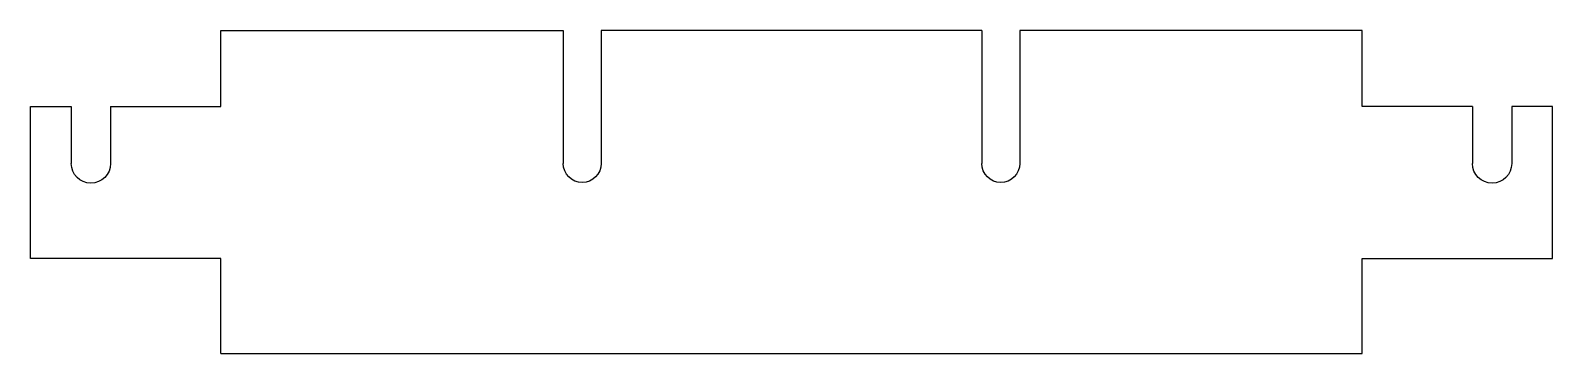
# Model space of a CAD drawing. Header units: millimetres. Extents: x -60 to 60, y 0 to 26.
import ezdxf

# ---------------------------------------------------------------- set-up
doc = ezdxf.new("R2010")
doc.units = ezdxf.units.MM

msp = doc.modelspace()

# ---------------------------------------------------------------- linework, layer by layer
at = {"color": 7, "extrusion": (0, 0, -1)}
for p, q in [((-45, 19.5), (-45, 25.5)), ((-45, 25.5), (-18, 25.5)), ((-18, 25.5), (-18, 15)), ((-15, 25.5), (-15, 15)), ((15, 25.5), (-15, 25.5)), ((15, 25.5), (15, 15)), ((18, 25.5), (18, 15)), ((45, 25.5), (18, 25.5)), ((45, 19.5), (45, 25.5)), ((-60, 19.5), (-56.78, 19.5)), ((-60, 7.5), (-60, 19.5)), ((-56.78, 19.5), (-56.78, 15)), ((-53.68, 19.5), (-53.68, 15)), ((-53.68, 19.5), (-45, 19.5)), ((53.68, 19.5), (45, 19.5)), ((53.68, 19.5), (53.68, 15)), ((60, 19.5), (56.78, 19.5)), ((56.78, 19.5), (56.78, 15)), ((60, 7.5), (60, 19.5)), ((-45, 7.5), (-60, 7.5)), ((-45, 0), (-45, 7.5)), ((45, 0), (45, 7.5)), ((45, 7.5), (60, 7.5)), ((-45, 0), (45, 0))]:
    msp.add_line(p, q, dxfattribs=at)
for centre, radius in [((55.23, 15), 1.55), ((16.5, 15), 1.5), ((-16.5, 15), 1.5), ((-55.23, 15), 1.55)]:
    msp.add_arc(centre, radius, 180, 0, dxfattribs=at)

doc.saveas('drawing.dxf')
